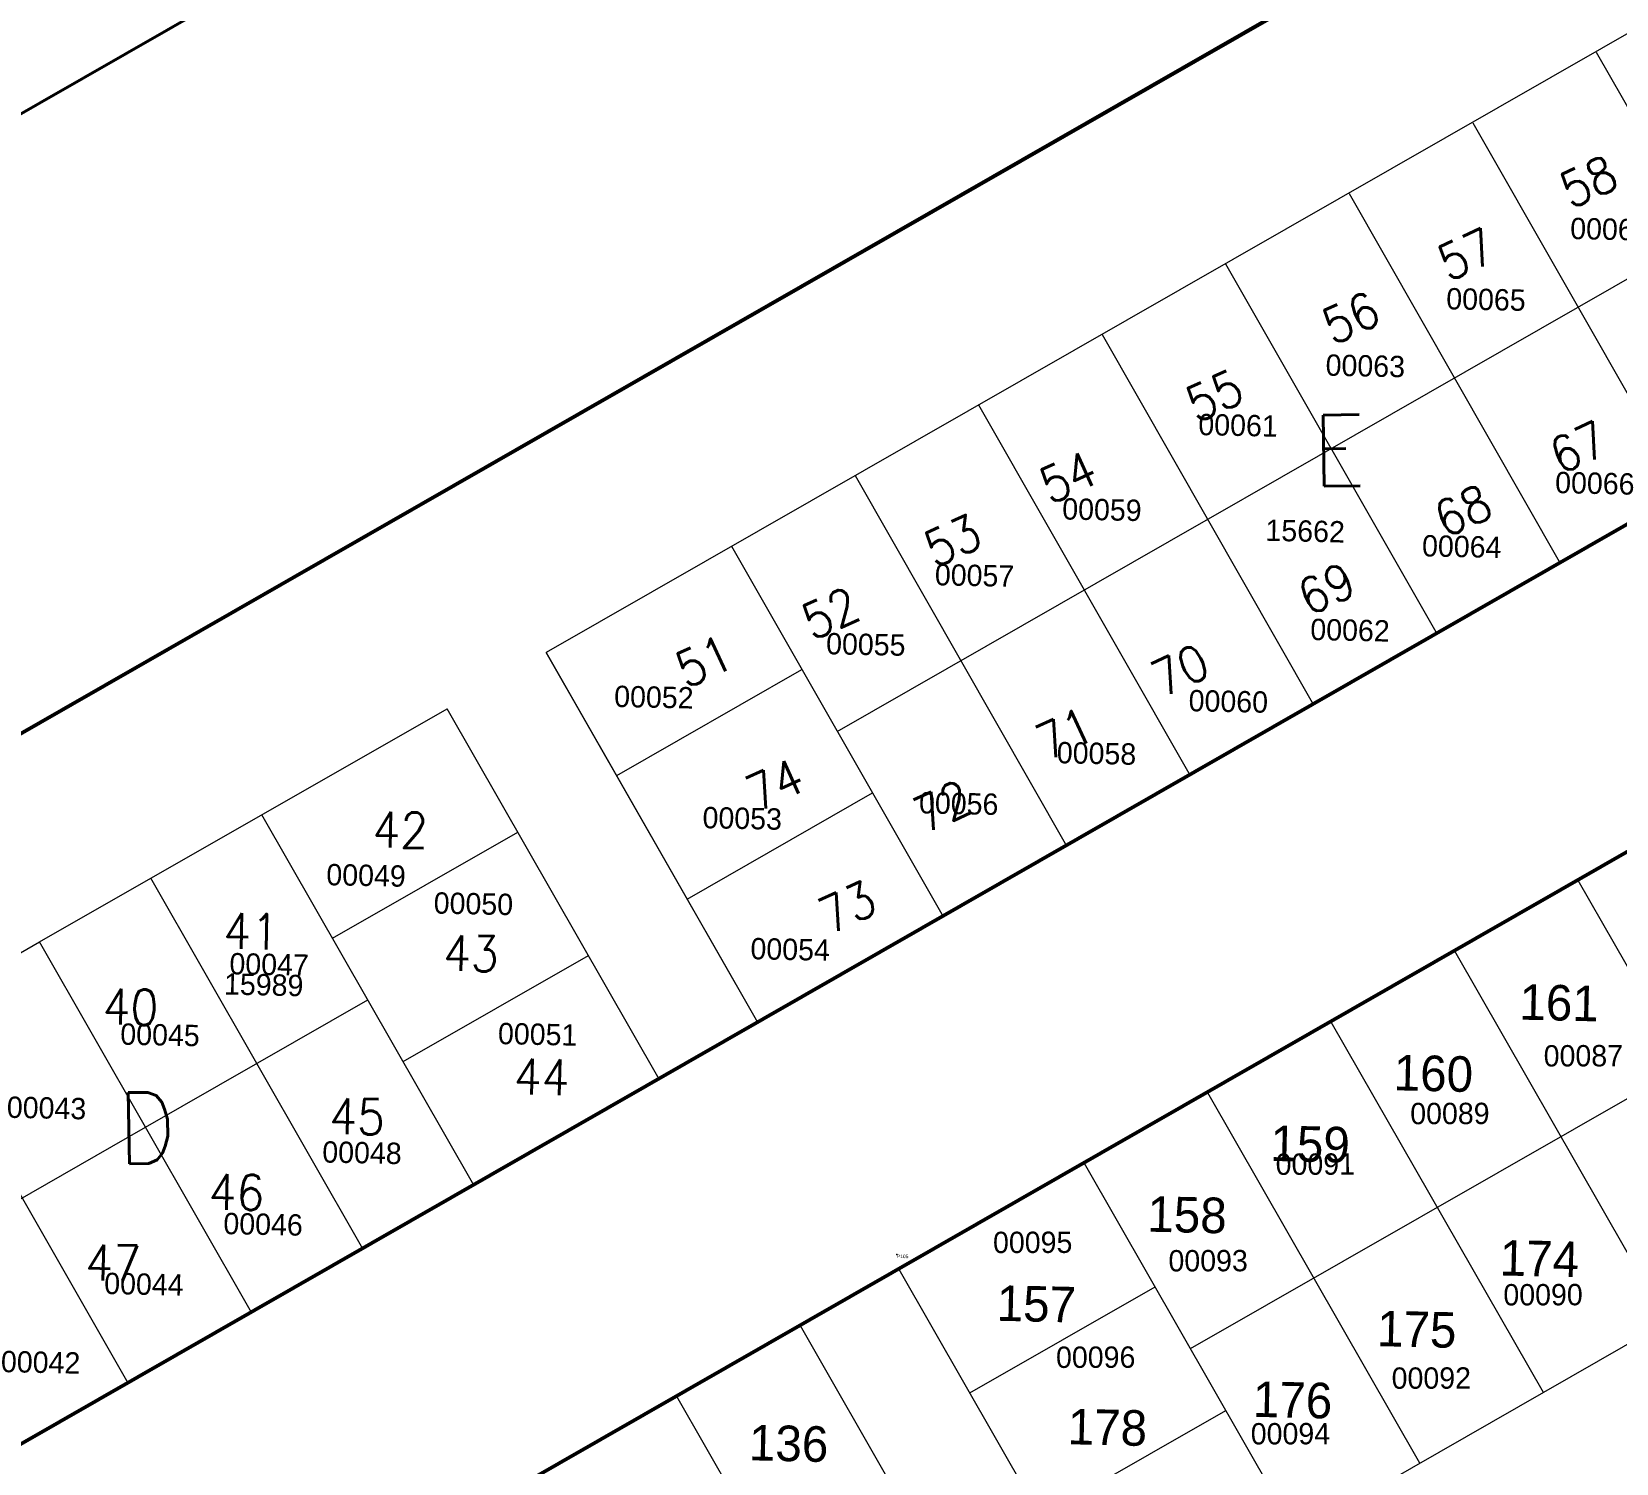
# Model space of a CAD drawing. Header units: metres. Extents: x 245225 to 248406, y 1633796 to 1637634.
# Drawn here: x 245819.6 to 245931, y 1636711.4 to 1636812 of the extents above; entities that cross this region are included whole.
import ezdxf
from ezdxf.enums import TextEntityAlignment as Align

# ---------------------------------------------------------------- set-up
doc = ezdxf.new("R2010")
doc.units = ezdxf.units.M
doc.header["$MEASUREMENT"] = 0
for name, color, linetype in [('A_revoir_niveau_0', 7, 'Continuous'), ('historique_numero_parcelle', 7, 'Continuous'), ('numero_parcelle', 7, 'Continuous')]:
    doc.layers.add(name, color=color, linetype=linetype)
for name, color, linetype, lineweight in [('LIMITES TITRES FONCIERS', 7, 'Continuous', 0), ('SUP COLLEC1', 90, 'Continuous', 0), ('Toponymie', 7, 'Continuous', 30)]:
    doc.layers.add(name, color=color, linetype=linetype, lineweight=lineweight)
doc.layers.add('LIMITES_PARCELLES', color=7, linetype='Continuous', lineweight=0, true_color=0xffffff)
doc.styles.add('Style-Arial', font='arial.ttf')
doc.styles.add('Style-FANCY', font='FANCY.shx')
doc.styles.add('Style-STANDARD', font='STANDARD.shx')
doc.styles.add('Style-WORKING', font='WORKING.shx')

# ---------------------------------------------------------------- blocks, each defined once
blk = doc.blocks.new('$U1007_3_1')
at = {"color": 0, "linetype": 'Continuous', "lineweight": 0, "style": 'Style-WORKING'}
blk.add_text('175', height=0.2499, dxfattribs=at).set_placement((6361.8964, 5773.4064))
blk = doc.blocks.new('$U1008_3_1')
at = {"color": 0, "linetype": 'Continuous', "lineweight": 0, "style": 'Style-WORKING'}
blk.add_text('174', height=0.2499, dxfattribs=at).set_placement((6362.7469, 5773.9229))
blk = doc.blocks.new('$U1018_3_1')
at = {"color": 0, "linetype": 'Continuous', "lineweight": 0, "style": 'Style-WORKING'}
blk.add_text('161', height=0.2499, dxfattribs=at).set_placement((6362.8445, 5775.7235))
blk = doc.blocks.new('$U1019_3_1')
at = {"color": 0, "linetype": 'Continuous', "lineweight": 0, "style": 'Style-WORKING'}
blk.add_text('160', height=0.2499, dxfattribs=at).set_placement((6361.9723, 5775.2069))
blk = doc.blocks.new('$U1020_3_1')
at = {"color": 0, "linetype": 'Continuous', "lineweight": 0, "style": 'Style-WORKING'}
blk.add_text('159', height=0.2499, dxfattribs=at).set_placement((6361.1174, 5774.6907))
blk = doc.blocks.new('$U1021_3_1')
at = {"color": 0, "linetype": 'Continuous', "lineweight": 0, "style": 'Style-WORKING'}
blk.add_text('158', height=0.2499, dxfattribs=at).set_placement((6360.2638, 5774.1738))
blk = doc.blocks.new('$U1022_3_1')
at = {"color": 0, "linetype": 'Continuous', "lineweight": 0, "style": 'Style-WORKING'}
blk.add_text('176', height=0.2499, dxfattribs=at).set_placement((6361.0351, 5772.8898))
blk = doc.blocks.new('$U1024_3_1')
at = {"color": 0, "linetype": 'Continuous', "lineweight": 0, "style": 'Style-WORKING'}
blk.add_text('178', height=0.2499, dxfattribs=at).set_placement((6359.7384, 5772.6673))
blk = doc.blocks.new('$U1025_3_1')
at = {"color": 0, "linetype": 'Continuous', "lineweight": 0, "style": 'Style-WORKING'}
blk.add_text('157', height=0.2499, dxfattribs=at).set_placement((6359.2194, 5773.5235))
blk = doc.blocks.new('$U1052_2_1')
at = {"color": 0, "linetype": 'Continuous', "lineweight": 0, "style": 'Style-WORKING'}
blk.add_text('136', height=0.2499, dxfattribs=at).set_placement((6357.5008, 5772.5032))
blk = doc.blocks.new('*U571')
at = {"layer": 'LIMITES TITRES FONCIERS', "color": 5, "linetype": 'Continuous', "lineweight": 53, "flags": 128}
blk.add_lwpolyline([(-220.886155, -16.798387), (-150.631459, -149.738903), (220.886211, 74.538191), (179.075952, 149.738863), (-2.488738, 67.013773)], dxfattribs=at)
blk = doc.blocks.new('*U572')
at = {"layer": 'LIMITES TITRES FONCIERS', "color": 5, "lineweight": 53, "flags": 128}
blk.add_lwpolyline([(181.78, 163.185), (220.59, 93.355), (121.56, -75.825), (91.56, -112.825), (61.56, -136.825), (-108.04, -218.565), (-190.96, -61.675), (181.78, 163.185)], close=True, dxfattribs=at)
at = {"layer": 'LIMITES TITRES FONCIERS', "color": 5, "lineweight": 53}
blk.add_3dface([(150.99, 218.565), (172.07, 180.645), (-200.3, -43.995), (-220.59, -5.595)], dxfattribs=at)

msp = doc.modelspace()

# ---------------------------------------------------------------- linework, layer by layer
at = {"layer": 'A_revoir_niveau_0', "color": 7, "linetype": 'Continuous', "lineweight": 0}
for p, q in [((245929.578716, 1636810.579091), (245944.446344, 1636784.542671)), ((245920.89526, 1636805.62056), (245935.762888, 1636779.58414)), ((245876.232324, 1636762.844182), (245945.650909, 1636802.598352)), ((245912.211804, 1636800.662029), (245927.079432, 1636774.625609)), ((245903.528348, 1636795.703498), (245918.395976, 1636769.667078)), ((245894.844892, 1636790.744967), (245909.71252, 1636764.708547)), ((245870.644941, 1636742.381194), (245953.954956, 1636790.072578)), ((245886.161436, 1636785.786436), (245901.029063, 1636759.750016)), ((245877.47798, 1636780.827905), (245892.345607, 1636754.791485)), ((245868.794523, 1636775.869374), (245883.662151, 1636749.832954)), ((245870.644941, 1636742.381194), (245855.757007, 1636768.388281)), ((245860.727873, 1636759.748116), (245873.745083, 1636767.199876)), ((245820.161064, 1636748.047378), (245848.798882, 1636764.441291)), ((245863.70244, 1636738.406912), (245848.798882, 1636764.441291)), ((245865.677103, 1636751.059329), (245878.703617, 1636758.516415)), ((245850.68525, 1636730.955133), (245835.781692, 1636756.989513)), ((245840.749545, 1636748.311386), (245853.766734, 1636755.763165)), ((245842.874936, 1636726.484066), (245827.971378, 1636752.518445)), ((245789.787621, 1636730.659894), (245820.161064, 1636748.047378)), ((245835.064622, 1636722.012998), (245820.161064, 1636748.047378)), ((245845.717397, 1636739.633259), (245858.734587, 1636747.085038)), ((245827.612843, 1636735.030188), (245843.233471, 1636743.972323)), ((245826.386495, 1636717.045146), (245811.482937, 1636743.079526)), ((245850.68525, 1636730.955133), (245863.70244, 1636738.406912)), ((245810.25659, 1636725.094483), (245827.612843, 1636735.030188)), ((245835.064622, 1636722.012998), (245852.420875, 1636731.948703)), ((245804.691179, 1636704.625514), (245835.064622, 1636722.012998))]:
    msp.add_line(p, q, dxfattribs=at)
at = {"layer": 'A_revoir_niveau_0', "color": 5, "linetype": 'Continuous', "lineweight": 40, "flags": 128}
msp.add_lwpolyline([(245904.959091, 1636911.461804), (245930.174433, 1636870.015722), (245558.774122, 1636657.389392), (245538.087021, 1636715.325371), (245520.969777, 1636762.92637), (245579.818956, 1636789.440258), (245596.181416, 1636760.857858), (245630.890655, 1636780.716536), (245645.799611, 1636754.679451), (245738.660151, 1636806.92273), (245723.770592, 1636833.859662), (245904.959091, 1636911.461804)], close=True, dxfattribs=at)
at = {"layer": 'A_revoir_niveau_0', "color": 7, "linetype": 'Continuous', "lineweight": 0}
msp.add_3dface([(245965.849098, 1636796.909099), (245952.295086, 1636823.651355), (245855.757007, 1636768.388281), (245870.632519, 1636742.402515)], dxfattribs=at)
at = {"layer": 'LIMITES TITRES FONCIERS', "color": 5, "linetype": 'Continuous', "lineweight": 53}
msp.add_3dface([(245570.711604, 1636620.550182), (245947.259177, 1636836.275747), (245967.483836, 1636797.856792), (245590.07586, 1636581.7879)], dxfattribs=at)
at = {"layer": 'limites_parcelles', "color": 7, "linetype": 'Continuous', "lineweight": 13}
msp.add_line((245599.016398, 1636563.902091), (245976.808776, 1636780.165926), dxfattribs=at)
at = {"layer": 'limites_parcelles', "color": 7, "linetype": 'Continuous', "lineweight": 0}
for p, q in [((245880.582718, 1636725.030409), (245963.029317, 1636772.226446)), ((245901.052598, 1636719.46411), (245970.48113, 1636759.209356)), ((245943.218666, 1636726.319143), (245928.315062, 1636752.354322)), ((245934.540591, 1636721.350601), (245919.63601, 1636747.386803)), ((245895.486299, 1636698.994229), (245977.932921, 1636746.191266)), ((245925.861516, 1636716.382082), (245910.956935, 1636742.418284)), ((245917.183464, 1636711.414539), (245902.278883, 1636737.450741)), ((245908.504389, 1636706.44602), (245893.599808, 1636732.482222)), ((245895.486299, 1636698.994229), (245880.582718, 1636725.030409)), ((245885.550238, 1636716.351357), (245898.568327, 1636723.803147)), ((245847.603674, 1636706.151803), (245873.638854, 1636721.055407)), ((245926.300668, 1636629.062117), (245873.638854, 1636721.055407)), ((245872.412592, 1636703.069775), (245864.960801, 1636716.087865)), ((245890.51878, 1636707.673282), (245903.53587, 1636715.125095))]:
    msp.add_line(p, q, dxfattribs=at)
msp.add_point((245880.4148, 1636726.0707), dxfattribs=at)
at = {"layer": 'SUP COLLEC1', "color": 7, "linetype": 'Continuous', "lineweight": 0}
msp.add_line((245930.174, 1636870.01), (245558.774, 1636657.389), dxfattribs=at)
at = {"layer": 'SUP COLLEC1', "color": 1, "linetype": 'Continuous', "lineweight": 30}
msp.add_line((245930.174415, 1636870.015632), (245558.774104, 1636657.389302), dxfattribs=at)
at = {"layer": 'SUP COLLEC1', "linetype": 'Continuous', "lineweight": 40}
msp.add_3dface([(245893.276, 1636930.665), (245930.174, 1636870.01), (245558.774, 1636657.389), (245520.97, 1636762.926)], dxfattribs=at)

# ---------------------------------------------------------------- block references
at = {"layer": 'LIMITES TITRES FONCIERS', "color": 5, "linetype": 'Continuous', "lineweight": 53, "rotation": 358.6901}
msp.add_blockref('*U571', (245724.72674, 1636766.806508), dxfattribs=at)
msp.add_blockref('*U571', (245724.72674, 1636766.806508), dxfattribs=at)
at = {"layer": 'LIMITES TITRES FONCIERS', "color": 5, "lineweight": 53, "rotation": 358.690123}
msp.add_blockref('*U572', (245791.329628, 1636621.192749), dxfattribs=at)
at = {"layer": 'limites_parcelles', "color": 7, "linetype": 'Continuous', "lineweight": 0, "xscale": 10, "yscale": 10, "zscale": 10, "rotation": 358.687592}
for name in ['$U1018_3_1', '$U1018_3_1', '$U1018_3_1', '$U1018_3_1', '$U1018_3_1', '$U1018_3_1', '$U1019_3_1', '$U1019_3_1', '$U1019_3_1', '$U1019_3_1', '$U1019_3_1', '$U1019_3_1', '$U1020_3_1', '$U1020_3_1', '$U1020_3_1', '$U1020_3_1', '$U1020_3_1', '$U1020_3_1', '$U1021_3_1', '$U1021_3_1', '$U1021_3_1', '$U1021_3_1', '$U1021_3_1', '$U1021_3_1', '$U1008_3_1', '$U1008_3_1', '$U1008_3_1', '$U1008_3_1', '$U1008_3_1', '$U1008_3_1', '$U1025_3_1', '$U1025_3_1', '$U1025_3_1', '$U1025_3_1', '$U1025_3_1', '$U1025_3_1', '$U1007_3_1', '$U1007_3_1', '$U1007_3_1', '$U1007_3_1', '$U1007_3_1', '$U1007_3_1', '$U1022_3_1', '$U1022_3_1', '$U1022_3_1', '$U1022_3_1', '$U1022_3_1', '$U1022_3_1', '$U1024_3_1', '$U1024_3_1', '$U1024_3_1', '$U1024_3_1', '$U1024_3_1', '$U1024_3_1', '$U1052_2_1', '$U1052_2_1', '$U1052_2_1', '$U1052_2_1', '$U1052_2_1', '$U1052_2_1']:
    msp.add_blockref(name, (180989.543124, 1580457.839142), dxfattribs=at)

# ---------------------------------------------------------------- texts
at = {"layer": 'historique_numero_parcelle', "color": 92, "linetype": 'Continuous', "lineweight": 0, "style": 'Style-FANCY'}
for s, rotation, p in [('00067', 358.798932, (245930.542725, 1636798.141951)), ('00065', 358.798932, (245921.83047, 1636793.204344)), ('00063', 358.798932, (245913.3496, 1636788.538427)), ('00061', 358.798932, (245904.40389, 1636784.362036)), ('00066', 358.798932, (245929.483955, 1636780.286753)), ('00059', 358.798932, (245894.835426, 1636778.432507)), ('00064', 358.798932, (245920.127819, 1636775.840426)), ('00057', 358.798932, (245885.882405, 1636773.808588)), ('00062', 358.798932, (245912.275006, 1636769.960402)), ('00055', 358.798932, (245878.237538, 1636768.961169)), ('00052', 358.798932, (245863.339282, 1636765.255841)), ('00060', 358.798932, (245903.721265, 1636764.957089)), ('00058', 358.798932, (245894.454697, 1636761.301728)), ('00056', 358.798932, (245884.769059, 1636757.777155)), ('00053', 358.798932, (245869.550711, 1636756.735997)), ('00049', 358.798932, (245843.107134, 1636752.727406)), ('00050', 358.798932, (245850.653933, 1636750.734092)), ('00054', 358.798932, (245872.919155, 1636747.525284)), ('00047', 358.798932, (245836.294618, 1636746.467235)), ('00045', 358.798932, (245828.623407, 1636741.519401)), ('00051', 358.798932, (245855.171553, 1636741.559061)), ('00087', 0.1323, (245928.6742, 1636740.047821)), ('00043', 358.798932, (245820.64767, 1636736.380602)), ('00089', 0.1323, (245919.294296, 1636735.990064)), ('00048', 358.798932, (245842.821495, 1636733.235775)), ('00091', 0.1323, (245909.833641, 1636732.431283)), ('00046', 358.798932, (245835.869553, 1636728.205181)), ('00095', 0.1323, (245889.966336, 1636726.933345)), ('00093', 0.1323, (245902.299132, 1636725.644075)), ('00044', 358.798932, (245827.492203, 1636723.996142)), ('00090', 0.1323, (245925.841433, 1636723.253097)), ('00042', 358.798932, (245820.23161, 1636718.505443)), ('00096', 0.1323, (245894.395745, 1636718.861706)), ('00092', 0.1323, (245917.986294, 1636717.394186)), ('00094', 0.1323, (245908.084488, 1636713.483694))]:
    msp.add_text(s, height=1.499994, rotation=rotation, dxfattribs=at).set_placement(p, align=Align.MIDDLE_CENTER)
at = {"layer": 'limites_parcelles', "color": 7, "linetype": 'Continuous', "lineweight": 0, "style": 'Style-Arial'}
msp.add_text('P105', height=0.25, dxfattribs=at).set_placement((245880.4148, 1636726.0707), align=Align.TOP_LEFT)
at = {"layer": 'numero_parcelle', "color": 2, "linetype": 'Continuous', "lineweight": 13, "style": 'Style-FANCY'}
for s, p in [('15662', (245906.315373, 1636776.2437)), ('15989', (245833.107481, 1636744.353581))]:
    msp.add_text(s, height=1.5, rotation=358.666632, dxfattribs=at).set_placement(p)
at = {"layer": 'toponymie', "color": 7, "linetype": 'Continuous', "lineweight": 0, "line_spacing_factor": 0.6, "style": 'Style-STANDARD'}
for s, insert, char_height, attachment_point, rotation in [('58\\P', (245929.042562, 1636801.486405), 2.499864, 5, 24.48889311), ('57\\P', (245920.445436, 1636796.381074), 2.499864, 5, 24.48889311), ('56\\P', (245912.333447, 1636791.920629), 2.499864, 5, 24.48889311), ('55\\P', (245902.742372, 1636786.442326), 2.499864, 5, 24.48889311), ('E\\P', (245909.603186, 1636785.064654), 4.999734, 1, 0.85987037), ('67\\P', (245928.321368, 1636782.814304), 2.499864, 5, 24.48889311), ('54\\P', (245892.455387, 1636780.718149), 2.499864, 5, 24.48889311), ('68\\P', (245920.209379, 1636778.353859), 2.499864, 5, 24.48889311), ('53\\P', (245884.342422, 1636776.258727), 2.499864, 5, 24.48889311), ('69\\P', (245910.619304, 1636772.875532), 2.499864, 5, 24.48889311), ('52\\P', (245875.745272, 1636771.152396), 2.499864, 5, 24.48889311), ('51\\P', (245866.870369, 1636767.778636), 2.499864, 5, 24.48889311), ('70\\P', (245900.330823, 1636767.151218), 2.499864, 5, 24.48889311), ('71\\P', (245892.218855, 1636762.69141), 2.499864, 5, 24.48889311), ('74\\P', (245871.837761, 1636759.100059), 2.499864, 5, 24.48889311), ('72\\P', (245883.620708, 1636757.585465), 2.499864, 5, 24.48889311), ('42\\P', (245845.513616, 1636755.917075), 2.499864, 5, 358.68792682), ('73\\P', (245876.944068, 1636750.501909), 2.499864, 5, 24.48889311), ('41\\P', (245835.027747, 1636748.79299), 2.499864, 5, 358.68792682), ('43\\P', (245850.482029, 1636747.239112), 2.499864, 5, 358.68792682), ('40\\P', (245826.550959, 1636743.474959), 2.499864, 5, 358.68792682), ('44\\P', (245855.449442, 1636738.561173), 2.499864, 5, 358.68792682), ('D\\P', (245825.612313, 1636737.443191), 4.999734, 1, 0.85987037), ('45\\P', (245842.480126, 1636735.776209), 2.499864, 5, 358.68792682), ('46\\P', (245834.002079, 1636730.45805), 2.499864, 5, 358.68792682), ('47\\P', (245825.324116, 1636725.489637), 2.499864, 5, 358.68792682)]:
    msp.add_mtext(s, dxfattribs=dict(at, insert=insert, char_height=char_height, attachment_point=attachment_point, rotation=rotation))

doc.saveas('drawing.dxf')
